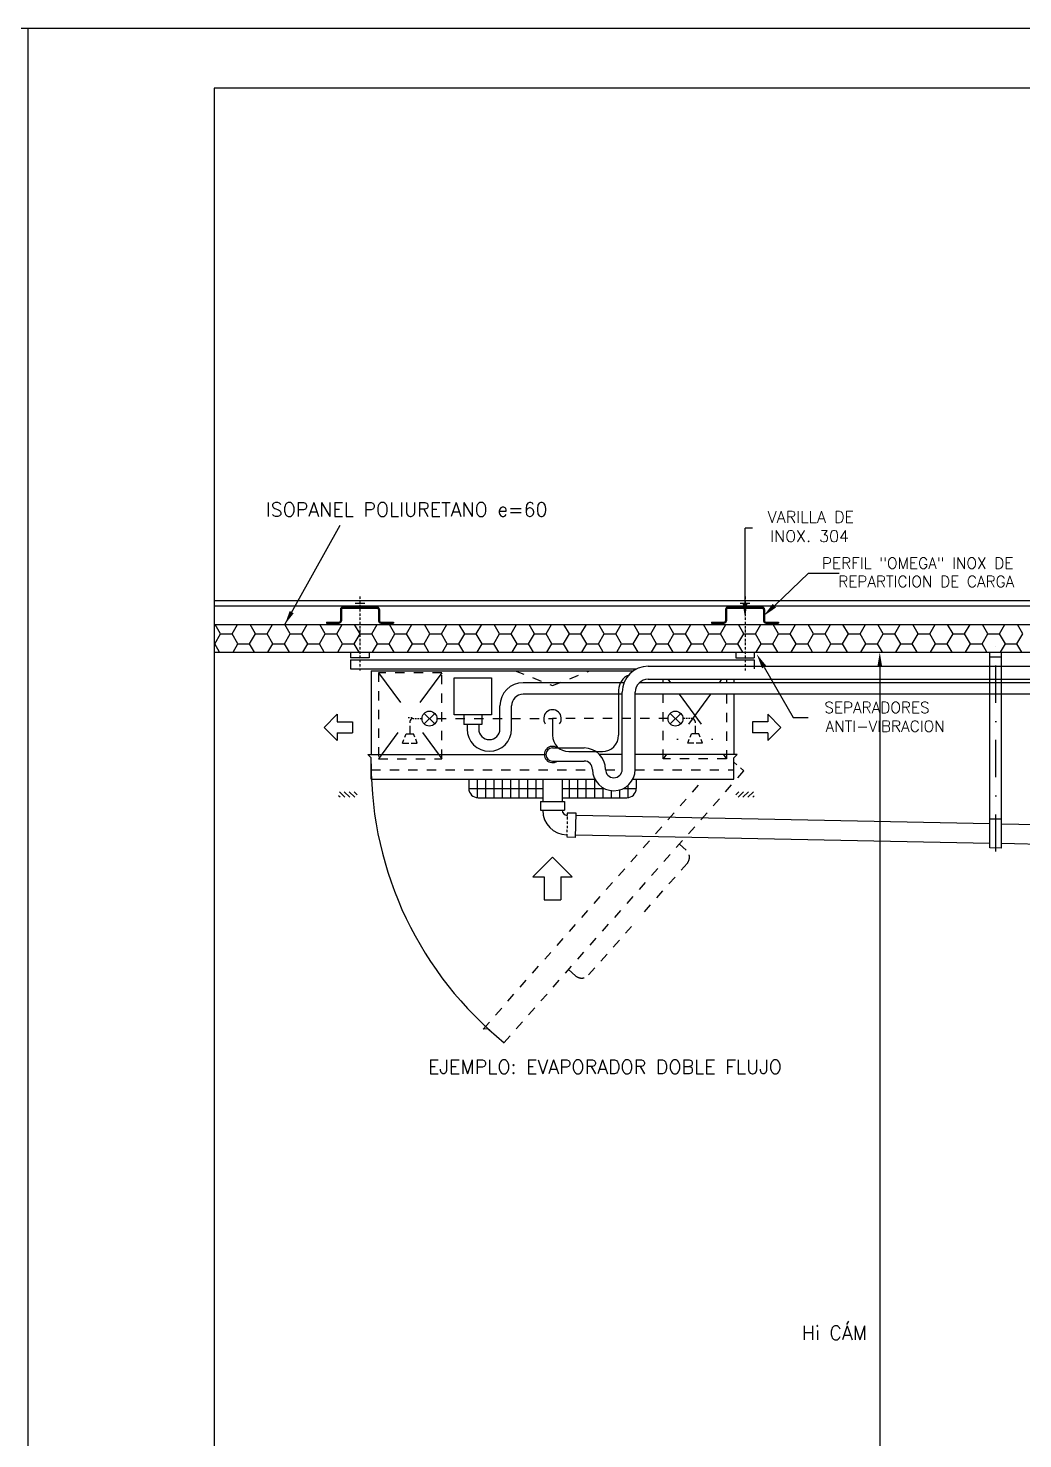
# Model space of a CAD drawing. Extents: x 2682 to 23682, y -29604 to -17724.
# Drawn here: x 19482 to 21621, y -20759 to -17724 of the extents above; entities that cross this region are included whole.
import ezdxf
from ezdxf.enums import TextEntityAlignment as Align

# ---------------------------------------------------------------- set-up
doc = ezdxf.new("R2010")
doc.units = 0
doc.header["$MEASUREMENT"] = 0
doc.header["$PDMODE"] = 33
for name, pattern in [('CEN10', [160, 80, -40, 0, -40]), ('CEN20', [320, 160, -80, 0, -80]), ('CEN3', [9, 5, -2, 0, -2]), ('CONTINOUS', [0]), ('PUN10', [40, 20, -20]), ('PUN3', [5, 3, -2]), ('PUN5', [20, 10, -10])]:
    doc.linetypes.add(name, pattern=pattern)
doc.layers.get('0').update_dxf_attribs({"linetype": 'CONTINUOUS'})
doc.layers.get('DEFPOINTS').update_dxf_attribs({"linetype": 'CONTINUOUS'})
for name, color, linetype in [('0.6', 15, 'CONTINUOUS'), ('A_estructura-s', 6, 'CONTINOUS'), ('A_tabiq-paneles', 122, 'CONTINUOUS'), ('FI', 2, 'CONTINUOUS'), ('GR', 9, 'CONTINUOUS'), ('IS', 5, 'CONTINUOUS'), ('MA', 15, 'CONTINUOUS'), ('ME', 7, 'CONTINUOUS'), ('MF', 19, 'CONTINUOUS'), ('TX', 13, 'CONTINUOUS')]:
    doc.layers.add(name, color=color, linetype=linetype)
doc.styles.add('ROMANS', font='romans')
doc.styles.get("Standard").update_dxf_attribs({"font": 'ITALIC'})
doc.dimstyles.get("Standard").update_dxf_attribs({"dimtxt": 0.18, "dimasz": 0.18, "dimexe": 0.18, "dimexo": 0.0625, "dimgap": 0.09, "dimtad": 0, "dimtih": 1, "dimtoh": 1, "dimdec": 4, "dimzin": 0, "dimdsep": 46, "dimtxsty": 'Standard', "dimcen": 0.09, "dimadec": 0, "dimazin": 0, "dimtfac": 1, "dimtdec": 4, "dimtofl": 0, "dimtmove": 0, "dimatfit": 3, "dimfxl": 1, "dimtolj": 1, "dimtzin": 0, "dimarcsym": 0})

# ---------------------------------------------------------------- blocks, each defined once
blk = doc.blocks.new('*D12')
at = {"layer": 'DEFPOINTS', "color": 0, "transparency": 16777216}
for p in [(21275.7, -19066.4), (21275.7, -21908.4), (21313.1, -21908.4)]:
    blk.add_point(p, dxfattribs=at)
at = {"layer": 'TX', "color": 0, "lineweight": -2, "transparency": 16777216}
for p, q in [((21275.8, -19066.4), (21313.2, -19066.4)), ((21313.1, -19096.4), (21313.1, -21878.4)), ((21275.8, -21908.4), (21313.2, -21908.4))]:
    blk.add_line(p, q, dxfattribs=at)
at = {"layer": 'TX', "color": 0, "transparency": 16777216}
for points in [[(21308.1, -19096.4), (21318.1, -19096.4), (21313.1, -19066.4)], [(21308.1, -21878.4), (21318.1, -21878.4), (21313.1, -21908.4)]]:
    blk.add_solid(points, dxfattribs=at)
at = {"layer": 'TX', "color": 0, "transparency": 16777216, "insert": (21215.5, -20530.7), "char_height": 30, "attachment_point": 5, "style": 'ROMANS'}
blk.add_mtext('\\A1;Hi CÁM', dxfattribs=at)
blk = doc.blocks.new('*X0')
at = {"color": 0}
for p, q in [((8571.45, 128.03), (8572.26, 128.83)), ((8572.09, 127.33), (8573.59, 128.83)), ((8573.41, 127.33), (8574.91, 128.83)), ((8574.74, 127.33), (8576.24, 128.83)), ((8576.06, 127.33), (8576.45, 127.72))]:
    blk.add_line(p, q, dxfattribs=at)

msp = doc.modelspace()

# ---------------------------------------------------------------- linework, layer by layer
at = {"linetype": 'CEN20'}
for p, q in [((20751.58274, -19147.85183), (20751.58274, -19244.98529)), ((20609.3402, -19209.22542), (20609.3402, -19244.98529))]:
    msp.add_line(p, q, dxfattribs=at)
at = {"layer": '0.6'}
for p, q in [((19882.08457, -17853.22941), (19882.08457, -22993.22941)), ((23582.08457, -17853.22941), (19882.08457, -17853.22941))]:
    msp.add_line(p, q, dxfattribs=at)
at = {"layer": 'A_estructura-s'}
for p, q in [((20398.28188, -19201.23953), (20398.28188, -19121.23953)), ((20398.28188, -19121.23953), (20478.28188, -19121.23953)), ((20478.28188, -19121.23953), (20478.28188, -19201.23953)), ((20763.23049, -19131.95), (20546.30854, -19131.95)), ((22967.16862, -19131.95), (20796.27099, -19131.95)), ((20759.34343, -19156.95), (20546.30854, -19156.95)), ((22967.16862, -19156.95), (20787.34343, -19156.95)), ((20478.28188, -19201.23953), (20398.28188, -19201.23953)), ((20419.08188, -19201.23953), (20419.08188, -19221.59)), ((20457.48188, -19201.23953), (20457.48188, -19221.59)), ((20496.30854, -19231.65389), (20496.30854, -19181.95)), ((20521.30854, -19231.65389), (20521.30854, -19181.95)), ((20457.48188, -19221.59), (20419.08188, -19221.59)), ((20425.78188, -19221.59), (20425.78188, -19231.65389)), ((20450.78188, -19221.59), (20450.78188, -19231.65389))]:
    msp.add_line(p, q, dxfattribs=at)
for centre, radius, start, end in [((20546.30854, -19181.95), 50, 90, 180), ((20546.30854, -19181.95), 25, 90, 180), ((20473.54521, -19231.65389), 47.76333, 180, 0), ((20473.54521, -19231.65389), 22.76333, 180, 0)]:
    msp.add_arc(centre, radius, start, end, dxfattribs=at)
at = {"layer": 'A_tabiq-paneles'}
for p, q in [((19883.07469, -19048.17237), (19895.57469, -19026.52173)), ((19895.57467, -19026.52175), (19883.98613, -19006.44981)), ((19895.5747, -19026.52176), (19920.5747, -19026.52176)), ((19933.07467, -19048.17239), (19920.57467, -19026.52175)), ((19920.57469, -19026.52173), (19932.16322, -19006.44981)), ((19958.07469, -19048.17237), (19970.57469, -19026.52173)), ((19970.57467, -19026.52175), (19958.98613, -19006.44981)), ((19970.5747, -19026.52176), (19995.5747, -19026.52176)), ((20008.07467, -19048.17239), (19995.57467, -19026.52175)), ((19995.57469, -19026.52173), (20007.16322, -19006.44981)), ((20033.07469, -19048.17237), (20045.57469, -19026.52173)), ((20045.57467, -19026.52175), (20033.98613, -19006.44981)), ((20045.5747, -19026.52176), (20070.5747, -19026.52176)), ((20083.07467, -19048.17239), (20070.57467, -19026.52175)), ((20070.57469, -19026.52173), (20082.16322, -19006.44981)), ((20108.07469, -19048.17237), (20120.57469, -19026.52173)), ((20120.57467, -19026.52175), (20108.98613, -19006.44981)), ((20120.5747, -19026.52176), (20145.5747, -19026.52176)), ((20158.07467, -19048.17239), (20145.57467, -19026.52175)), ((20145.57469, -19026.52173), (20157.16322, -19006.44981)), ((20183.07469, -19048.17237), (20195.57469, -19026.52173)), ((20195.57467, -19026.52175), (20183.98613, -19006.44981)), ((20195.5747, -19026.52176), (20220.5747, -19026.52176)), ((20233.07467, -19048.17239), (20220.57467, -19026.52175)), ((20220.57469, -19026.52173), (20232.16322, -19006.44981)), ((20258.07469, -19048.17237), (20270.57469, -19026.52173)), ((20270.57467, -19026.52175), (20258.98613, -19006.44981)), ((20270.5747, -19026.52176), (20295.5747, -19026.52176)), ((20308.07467, -19048.17239), (20295.57467, -19026.52175)), ((20295.57469, -19026.52173), (20307.16322, -19006.44981)), ((20333.07469, -19048.17237), (20345.57469, -19026.52173)), ((20345.57467, -19026.52175), (20333.98613, -19006.44981)), ((20345.5747, -19026.52176), (20370.5747, -19026.52176)), ((20383.07467, -19048.17239), (20370.57467, -19026.52175)), ((20370.57469, -19026.52173), (20382.16322, -19006.44981)), ((20408.07469, -19048.17237), (20420.57469, -19026.52173)), ((20420.57467, -19026.52175), (20408.98613, -19006.44981)), ((20420.5747, -19026.52176), (20445.5747, -19026.52176)), ((20458.07467, -19048.17239), (20445.57467, -19026.52175)), ((20445.57469, -19026.52173), (20457.16322, -19006.44981)), ((20483.07469, -19048.17237), (20495.57469, -19026.52173)), ((20495.57467, -19026.52175), (20483.98613, -19006.44981)), ((20495.5747, -19026.52176), (20520.5747, -19026.52176)), ((20533.07467, -19048.17239), (20520.57467, -19026.52175)), ((20520.57469, -19026.52173), (20532.16322, -19006.44981)), ((20558.07469, -19048.17237), (20570.57469, -19026.52173)), ((20570.57467, -19026.52175), (20558.98613, -19006.44981)), ((20570.5747, -19026.52176), (20595.5747, -19026.52176)), ((20608.07467, -19048.17239), (20595.57467, -19026.52175)), ((20595.57469, -19026.52173), (20607.16322, -19006.44981)), ((20633.07469, -19048.17237), (20645.57469, -19026.52173)), ((20645.57467, -19026.52175), (20633.98613, -19006.44981)), ((20645.5747, -19026.52176), (20670.5747, -19026.52176)), ((20683.07467, -19048.17239), (20670.57467, -19026.52175)), ((20670.57469, -19026.52173), (20682.16322, -19006.44981)), ((20708.07469, -19048.17237), (20720.57469, -19026.52173)), ((20720.57467, -19026.52175), (20708.98613, -19006.44981)), ((20720.5747, -19026.52176), (20745.5747, -19026.52176)), ((20758.07467, -19048.17239), (20745.57467, -19026.52175)), ((20745.57469, -19026.52173), (20757.16322, -19006.44981)), ((20783.07469, -19048.17237), (20795.57469, -19026.52173)), ((20795.57467, -19026.52175), (20783.98613, -19006.44981)), ((20795.5747, -19026.52176), (20820.5747, -19026.52176)), ((20833.07467, -19048.17239), (20820.57467, -19026.52175)), ((20820.57469, -19026.52173), (20832.16322, -19006.44981)), ((20858.07469, -19048.17237), (20870.57469, -19026.52173)), ((20870.57467, -19026.52175), (20858.98613, -19006.44981)), ((20870.5747, -19026.52176), (20895.5747, -19026.52176)), ((20908.07467, -19048.17239), (20895.57467, -19026.52175)), ((20895.57469, -19026.52173), (20907.16322, -19006.44981)), ((20933.07469, -19048.17237), (20945.57469, -19026.52173)), ((20945.57467, -19026.52175), (20933.98613, -19006.44981)), ((20945.5747, -19026.52176), (20970.5747, -19026.52176)), ((20983.07467, -19048.17239), (20970.57467, -19026.52175)), ((20970.57469, -19026.52173), (20982.16322, -19006.44981)), ((21008.07469, -19048.17237), (21020.57469, -19026.52173)), ((21020.57467, -19026.52175), (21008.98613, -19006.44981)), ((21020.5747, -19026.52176), (21045.5747, -19026.52176)), ((21058.07467, -19048.17239), (21045.57467, -19026.52175)), ((21045.57469, -19026.52173), (21057.16322, -19006.44981)), ((21083.07469, -19048.17237), (21095.57469, -19026.52173)), ((21095.57467, -19026.52175), (21083.98613, -19006.44981)), ((21095.5747, -19026.52176), (21120.5747, -19026.52176)), ((21133.07467, -19048.17239), (21120.57467, -19026.52175)), ((21120.57469, -19026.52173), (21132.16321, -19006.44981)), ((21158.07469, -19048.17237), (21170.57469, -19026.52173)), ((21170.57467, -19026.52175), (21158.98613, -19006.44981)), ((21170.5747, -19026.52176), (21195.5747, -19026.52176)), ((21208.07467, -19048.17239), (21195.57467, -19026.52175)), ((21195.57469, -19026.52173), (21207.16321, -19006.44981)), ((21233.07469, -19048.17237), (21245.57469, -19026.52173)), ((21245.57467, -19026.52175), (21233.98613, -19006.44981)), ((21245.5747, -19026.52176), (21270.5747, -19026.52176)), ((21283.07467, -19048.17239), (21270.57467, -19026.52175)), ((21270.57469, -19026.52173), (21282.16321, -19006.44981)), ((21308.07469, -19048.17237), (21320.57469, -19026.52173)), ((21320.57467, -19026.52175), (21308.98613, -19006.44981)), ((21320.5747, -19026.52176), (21345.5747, -19026.52176)), ((21358.07467, -19048.17239), (21345.57467, -19026.52175)), ((21345.57469, -19026.52173), (21357.16321, -19006.44981)), ((21383.07469, -19048.17237), (21395.57469, -19026.52173)), ((21395.57467, -19026.52175), (21383.98613, -19006.44981)), ((21395.5747, -19026.52176), (21420.5747, -19026.52176)), ((21433.07467, -19048.17239), (21420.57467, -19026.52175)), ((21420.57469, -19026.52173), (21432.16321, -19006.44981)), ((21458.07469, -19048.17237), (21470.57469, -19026.52173)), ((21470.57467, -19026.52175), (21458.98613, -19006.44981)), ((21470.5747, -19026.52176), (21495.5747, -19026.52176)), ((21508.07467, -19048.17239), (21495.57467, -19026.52175)), ((21495.57469, -19026.52173), (21507.16321, -19006.44981)), ((21533.07468, -19048.17237), (21545.57468, -19026.52173)), ((21545.57467, -19026.52175), (21533.98613, -19006.44981)), ((21545.5747, -19026.52176), (21570.5747, -19026.52176)), ((21583.07467, -19048.17239), (21570.57467, -19026.52175)), ((21570.57468, -19026.52173), (21582.16321, -19006.44981)), ((21608.07468, -19048.17237), (21620.57468, -19026.52173)), ((21620.57467, -19026.52175), (21608.98613, -19006.44981)), ((19882.08457, -19048.17239), (19883.0747, -19048.17239)), ((19893.62715, -19066.44981), (19883.07467, -19048.17239)), ((19922.5222, -19066.44981), (19933.07469, -19048.17237)), ((19933.0747, -19048.17239), (19958.0747, -19048.17239)), ((19968.62715, -19066.44981), (19958.07467, -19048.17239)), ((19997.5222, -19066.44981), (20008.07469, -19048.17237)), ((20008.0747, -19048.17239), (20033.0747, -19048.17239)), ((20043.62715, -19066.44981), (20033.07467, -19048.17239)), ((20072.5222, -19066.44981), (20083.07469, -19048.17237)), ((20083.0747, -19048.17239), (20108.0747, -19048.17239)), ((20118.62715, -19066.44981), (20108.07467, -19048.17239)), ((20147.5222, -19066.44981), (20158.07469, -19048.17237)), ((20158.0747, -19048.17239), (20183.0747, -19048.17239)), ((20193.62715, -19066.44981), (20183.07467, -19048.17239)), ((20222.5222, -19066.44981), (20233.07469, -19048.17237)), ((20233.0747, -19048.17239), (20258.0747, -19048.17239)), ((20268.62715, -19066.44981), (20258.07467, -19048.17239)), ((20297.5222, -19066.44981), (20308.07469, -19048.17237)), ((20308.0747, -19048.17239), (20333.0747, -19048.17239)), ((20343.62715, -19066.44981), (20333.07467, -19048.17239)), ((20372.5222, -19066.44981), (20383.07469, -19048.17237)), ((20383.0747, -19048.17239), (20408.0747, -19048.17239)), ((20418.62715, -19066.44981), (20408.07467, -19048.17239)), ((20447.5222, -19066.44981), (20458.07469, -19048.17237)), ((20458.0747, -19048.17239), (20483.0747, -19048.17239)), ((20493.62715, -19066.44981), (20483.07467, -19048.17239)), ((20522.5222, -19066.44981), (20533.07469, -19048.17237)), ((20533.0747, -19048.17239), (20558.0747, -19048.17239)), ((20568.62715, -19066.44981), (20558.07467, -19048.17239)), ((20597.5222, -19066.44981), (20608.07469, -19048.17237)), ((20608.0747, -19048.17239), (20633.0747, -19048.17239)), ((20643.62715, -19066.44981), (20633.07467, -19048.17239)), ((20672.5222, -19066.44981), (20683.07469, -19048.17237)), ((20683.0747, -19048.17239), (20708.0747, -19048.17239)), ((20718.62715, -19066.44981), (20708.07467, -19048.17239)), ((20747.5222, -19066.44981), (20758.07469, -19048.17237)), ((20758.0747, -19048.17239), (20783.0747, -19048.17239)), ((20793.62715, -19066.44981), (20783.07467, -19048.17239)), ((20822.5222, -19066.44981), (20833.07469, -19048.17237)), ((20833.0747, -19048.17239), (20858.0747, -19048.17239)), ((20868.62715, -19066.44981), (20858.07467, -19048.17239)), ((20897.5222, -19066.44981), (20908.07469, -19048.17237)), ((20908.0747, -19048.17239), (20933.0747, -19048.17239)), ((20943.62715, -19066.44981), (20933.07467, -19048.17239)), ((20972.5222, -19066.44981), (20983.07469, -19048.17237)), ((20983.0747, -19048.17239), (21008.0747, -19048.17239)), ((21018.62714, -19066.44981), (21008.07467, -19048.17239)), ((21047.5222, -19066.44981), (21058.07469, -19048.17237)), ((21058.0747, -19048.17239), (21083.0747, -19048.17239)), ((21093.62714, -19066.44981), (21083.07467, -19048.17239)), ((21122.5222, -19066.44981), (21133.07469, -19048.17237)), ((21133.0747, -19048.17239), (21158.0747, -19048.17239)), ((21168.62714, -19066.44981), (21158.07467, -19048.17239)), ((21197.5222, -19066.44981), (21208.07469, -19048.17237)), ((21208.0747, -19048.17239), (21233.0747, -19048.17239)), ((21243.62714, -19066.44981), (21233.07467, -19048.17239)), ((21272.5222, -19066.44981), (21283.07469, -19048.17237)), ((21283.0747, -19048.17239), (21308.0747, -19048.17239)), ((21318.62714, -19066.44981), (21308.07467, -19048.17239)), ((21347.5222, -19066.44981), (21358.07469, -19048.17237)), ((21358.0747, -19048.17239), (21383.0747, -19048.17239)), ((21393.62714, -19066.44981), (21383.07467, -19048.17239)), ((21422.5222, -19066.44981), (21433.07469, -19048.17237)), ((21433.0747, -19048.17239), (21458.0747, -19048.17239)), ((21468.62714, -19066.44981), (21458.07467, -19048.17239)), ((21497.5222, -19066.44981), (21508.07468, -19048.17237)), ((21508.0747, -19048.17239), (21533.0747, -19048.17239)), ((21543.62714, -19066.44981), (21533.07467, -19048.17239)), ((21572.5222, -19066.44981), (21583.07468, -19048.17237)), ((21583.0747, -19048.17239), (21608.0747, -19048.17239)), ((21618.62714, -19066.44981), (21608.07467, -19048.17239))]:
    msp.add_line(p, q, dxfattribs=at)
at = {"layer": 'FI'}
for p, q in [((15282.06483, -17723.99649), (19482.0747, -17723.99649)), ((19482.0747, -17723.99649), (23682.09444, -17723.99649)), ((19482.0747, -23663.99649), (19482.0747, -17723.99649)), ((21549.92099, -19487.39338), (21549.92099, -19066.44981)), ((21549.92099, -19076.44981), (21574.92099, -19076.44981)), ((21574.92099, -19487.89523), (21574.92099, -19066.44981)), ((20815.34343, -19096.44981), (22542.46831, -19096.44981)), ((20815.34343, -19124.44981), (22542.46831, -19124.44981)), ((20759.34343, -19318.44981), (20759.34343, -19152.44981)), ((20787.34343, -19318.44981), (20787.34343, -19152.44981)), ((20333.54657, -19220.53913), (20356.17398, -19197.91172)), ((20333.54657, -19197.91172), (20356.17398, -19220.53913)), ((20885.13382, -19220.53913), (20862.50641, -19197.91172)), ((20885.13382, -19197.91172), (20862.50641, -19220.53913)), ((20609.3402, -19272.44981), (20677.34343, -19272.44981)), ((20609.3402, -19300.44981), (20677.34343, -19300.44981)), ((20429.3402, -19359.44981), (20588.3402, -19359.44981)), ((20447.3402, -19339.44981), (20447.3402, -19379.44981)), ((20465.3402, -19339.44981), (20465.3402, -19379.44981)), ((20483.3402, -19339.44981), (20483.3402, -19379.44981)), ((20501.3402, -19339.44981), (20501.3402, -19379.44981)), ((20519.3402, -19339.44981), (20519.3402, -19379.44981)), ((20537.3402, -19339.44981), (20537.3402, -19379.44981)), ((20555.3402, -19339.44981), (20555.3402, -19379.44981)), ((20573.3402, -19339.44981), (20573.3402, -19379.44981)), ((20630.3402, -19359.44981), (20720.48677, -19359.44981)), ((20645.3402, -19339.44981), (20645.3402, -19379.44981)), ((20663.3402, -19339.44981), (20663.3402, -19379.44981)), ((20681.3402, -19339.44981), (20681.3402, -19379.44981)), ((20699.3402, -19339.44981), (20699.3402, -19379.44981)), ((20717.3402, -19357.69067), (20717.3402, -19379.44981)), ((20762.20008, -19359.44981), (20789.3402, -19359.44981)), ((20771.3402, -19353.32378), (20771.3402, -19379.44981)), ((20583.3402, -19387.44981), (20635.3402, -19387.44981)), ((20583.3402, -19387.44981), (20583.3402, -19406.44981)), ((20635.3402, -19387.44981), (20635.3402, -19406.44981)), ((20735.3402, -19364.0564), (20735.3402, -19379.44981)), ((20753.3402, -19362.85789), (20753.3402, -19379.44981)), ((20583.3402, -19406.44981), (20635.3402, -19406.44981)), ((20660.21595, -19412.82993), (20641.21978, -19412.4486)), ((20659.17231, -19464.81946), (20660.21595, -19412.82993)), ((21549.92099, -19435.69086), (20660.1156, -19417.82892)), ((21574.92099, -19425.88274), (21549.92099, -19425.38089)), ((22500.50445, -19455.17434), (21574.92099, -19436.19271)), ((20659.17231, -19464.81946), (20640.17614, -19464.43813)), ((21549.92099, -19477.69932), (20659.27266, -19459.82046)), ((22499.66151, -19497.16588), (21574.92099, -19478.20117)), ((21574.92099, -19487.89523), (21549.92099, -19487.39338))]:
    msp.add_line(p, q, dxfattribs=at)
at = {"layer": 'FI', "linetype": 'CEN3'}
for p, q in [((20195.3402, -18946.40932), (20195.3402, -19106.44981)), ((21023.3402, -18946.40932), (21023.3402, -19106.44981)), ((20641.21978, -19412.4486), (20640.17614, -19464.43813))]:
    msp.add_line(p, q, dxfattribs=at)
at = {"layer": 'FI', "linetype": 'CEN10'}
for p, q in [((21562.42099, -19495.26059), (21562.42099, -19032.72848)), ((20371.3402, -19110.44981), (20235.3402, -19295.44981)), ((20235.3402, -19110.44981), (20371.3402, -19295.44981)), ((20857.63209, -19124.44981), (20863.14574, -19131.95)), ((20973.0483, -19124.44981), (20967.53465, -19131.95)), ((20949.15627, -19156.95), (20847.3402, -19295.44981)), ((20881.52412, -19156.95), (20983.3402, -19295.44981))]:
    msp.add_line(p, q, dxfattribs=at)
at = {"layer": 'FI', "linetype": 'PUN10'}
for p, q in [((20371.3402, -19110.44981), (20235.3402, -19110.44981)), ((20235.3402, -19110.44981), (20235.3402, -19295.44981)), ((20371.3402, -19295.44981), (20371.3402, -19110.44981)), ((20529.3402, -19106.44981), (20609.3402, -19138.06553)), ((20609.3402, -19138.06553), (20689.3402, -19106.44981)), ((20847.3402, -19131.95), (20847.3402, -19124.44981)), ((20983.3402, -19124.44981), (20983.3402, -19131.95)), ((20847.3402, -19295.44981), (20847.3402, -19156.95)), ((20983.3402, -19156.95), (20983.3402, -19295.44981)), ((20360.86028, -19209.22542), (20609.3402, -19209.22542)), ((20857.82012, -19209.22542), (20609.3402, -19209.22542)), ((20235.3402, -19295.44981), (20371.3402, -19295.44981)), ((20983.3402, -19295.44981), (20847.3402, -19295.44981)), ((20219.3402, -19319.44981), (20695.3543, -19319.44981)), ((20504.94867, -19906.68902), (21021.07821, -19321.87255)), ((20723.37122, -19319.44981), (20759.31563, -19319.44981)), ((20787.33255, -19319.44981), (20999.3402, -19319.44981)), ((20460.40007, -19877.07002), (20934.87656, -19339.44981)), ((20882.12026, -19479.32314), (20897.11555, -19492.55723)), ((20806.89983, -19625.00391), (20898.87676, -19520.78661)), ((20687.13131, -19760.71132), (20779.10823, -19656.49402)), ((20643.90663, -19749.23843), (20658.90192, -19762.47252)), ((20470.66248, -19876.42975), (20460.40007, -19877.07002)), ((20504.94867, -19906.68902), (20470.66248, -19876.42975))]:
    msp.add_line(p, q, dxfattribs=at)
at = {"layer": 'FI', "linetype": 'PUN3'}
for p, q in [((20308.99206, -19209.22542), (20328.86028, -19209.22542)), ((20909.68833, -19209.22542), (20889.82012, -19209.22542))]:
    msp.add_line(p, q, dxfattribs=at)
at = {"layer": 'FI', "linetype": 'PUN5'}
msp.add_line((21021.07821, -19321.87255), (20999.3402, -19302.68767), dxfattribs=at)
at = {"layer": 'FI'}
for centre in [(20344.86028, -19209.22542), (20873.82012, -19209.22542)]:
    msp.add_circle(centre, 16, dxfattribs=at)
for centre, radius, start, end in [((20815.34343, -19152.44981), 56, 90, 180), ((20815.34343, -19152.44981), 28, 90, 180), ((20609.3402, -19286.44981), 17.5, 53.13010235, 306.86989765), ((20609.3402, -19286.44981), 14, 90, 270), ((20677.34343, -19318.44981), 46, 0, 90), ((20990.73095, -19306.57218), 771.39075, 180, 231.04657486), ((20677.34343, -19318.44981), 18, 0, 90), ((20741.34343, -19318.44981), 46, 180, 0), ((20741.34343, -19318.44981), 18, 180, 0), ((20641.3402, -19406.44981), 53, 180, 268.85), ((20641.3402, -19406.44981), 11, 180, 268.85)]:
    msp.add_arc(centre, radius, start, end, dxfattribs=at)
at = {"layer": 'FI', "linetype": 'PUN10'}
for centre, start, end in [((20883.88146, -19507.55252), 318.57, 48.57), ((20672.13601, -19747.47723), 228.57, 318.57)]:
    msp.add_arc(centre, 20, start, end, dxfattribs=at)
at = {"layer": 'GR', "linetype": 'Continuous'}
for p, q in [((20205.7402, -18961.8393), (20184.9402, -18961.8393)), ((21033.7402, -18961.8393), (21012.9402, -18961.8393))]:
    msp.add_line(p, q, dxfattribs=at)
at = {"layer": 'IS'}
for p, q in [((19882.08457, -19006.44981), (22491.16868, -19006.44981)), ((19882.08457, -19066.44981), (22491.16868, -19066.44981))]:
    msp.add_line(p, q, dxfattribs=at)
at = {"layer": 'MA', "linetype": 'Continuous'}
for p, q in [((20153.3402, -18974.44981), (20153.3402, -18998.81242)), ((20155.3402, -18974.44981), (20155.3402, -18998.81242)), ((20235.3402, -18974.44981), (20235.3402, -18998.81242)), ((20237.3402, -18974.44981), (20237.3402, -18998.81242)), ((20981.3402, -18974.44981), (20981.3402, -18998.81242)), ((20983.3402, -18974.44981), (20983.3402, -18998.81242)), ((21063.3402, -18974.44981), (21063.3402, -18998.81242)), ((21065.3402, -18974.44981), (21065.3402, -18998.81242)), ((20123.3402, -19001.81242), (20123.3402, -19003.81242)), ((20267.3402, -19001.81242), (20267.3402, -19003.81242)), ((20951.3402, -19001.81242), (20951.3402, -19003.81242)), ((21095.3402, -19001.81242), (21095.3402, -19003.81242))]:
    msp.add_line(p, q, dxfattribs=at)
at = {"layer": 'ME', "linetype": 'Continuous'}
for p, q in [((20175.3402, -19066.44981), (20175.3402, -19078.44981)), ((20175.3402, -19082.44981), (20175.3402, -19102.44981)), ((20215.3402, -19066.44981), (20215.3402, -19078.44981)), ((21003.3402, -19066.44981), (21003.3402, -19078.44981)), ((21043.3402, -19066.44981), (21043.3402, -19078.44981)), ((21043.3402, -19082.44981), (21043.3402, -19102.44981))]:
    msp.add_line(p, q, dxfattribs=at)
at = {"layer": 'ME'}
for p, q in [((20215.3402, -19078.44981), (20175.3402, -19078.44981)), ((20175.3402, -19082.44981), (21043.3402, -19082.44981)), ((21003.3402, -19078.44981), (21043.3402, -19078.44981)), ((20175.3402, -19102.44981), (20790.12438, -19102.44981)), ((20219.3402, -19106.44981), (20783.40599, -19106.44981)), ((20219.3402, -19106.44981), (20219.3402, -19286.44981)), ((20999.3402, -19124.44981), (20999.3402, -19131.95)), ((20999.3402, -19156.95), (20999.3402, -19286.44981)), ((20118.06194, -19228.19524), (20146.34621, -19199.91097)), ((20146.34621, -19199.91097), (20146.34621, -19216.19524)), ((21100.61845, -19228.19524), (21072.33418, -19199.91097)), ((21072.33418, -19199.91097), (21072.33418, -19216.19524)), ((20146.34621, -19256.47951), (20118.06194, -19228.19524)), ((20146.34621, -19216.19524), (20179.34041, -19216.19524)), ((20179.34041, -19216.19524), (20179.34041, -19240.19524)), ((20609.3402, -19209.22542), (20609.3402, -19244.98529)), ((21072.33418, -19216.19524), (21039.33998, -19216.19524)), ((21039.33998, -19216.19524), (21039.33998, -19240.19524)), ((21072.33418, -19256.47951), (21100.61845, -19228.19524)), ((20146.34621, -19240.19524), (20146.34621, -19256.47951)), ((20146.34621, -19240.19524), (20179.34041, -19240.19524)), ((21072.33418, -19240.19524), (21039.33998, -19240.19524)), ((21072.33418, -19240.19524), (21072.33418, -19256.47951)), ((20212.06946, -19286.44981), (20591.8402, -19286.44981)), ((20219.3402, -19293.72054), (20212.06946, -19286.44981)), ((20219.3402, -19339.44981), (20219.3402, -19293.72054)), ((20644.3402, -19279.98529), (20716.58274, -19279.98529)), ((20759.34343, -19286.44981), (20710.38885, -19286.44981)), ((21006.61093, -19286.44981), (20787.34343, -19286.44981)), ((20999.3402, -19293.72054), (21006.61093, -19286.44981)), ((20999.3402, -19339.44981), (20999.3402, -19293.72054)), ((20219.3402, -19339.44981), (20700.41666, -19339.44981)), ((20429.3402, -19339.44981), (20429.3402, -19359.44981)), ((20588.3402, -19339.44981), (20588.3402, -19387.44981)), ((20630.3402, -19339.44981), (20630.3402, -19387.44981)), ((20782.27019, -19339.44981), (20999.3402, -19339.44981)), ((20789.3402, -19339.44981), (20789.3402, -19359.44981)), ((20449.3402, -19379.44981), (20588.3402, -19379.44981)), ((20630.3402, -19379.44981), (20769.3402, -19379.44981)), ((20609.3402, -19507.32446), (20566.91379, -19549.75086)), ((20651.7666, -19549.75086), (20609.3402, -19507.32446)), ((20566.91379, -19549.75086), (20591.3402, -19549.75086)), ((20591.3402, -19549.75086), (20591.3402, -19599.24216)), ((20627.3402, -19549.75086), (20651.7666, -19549.75086)), ((20627.3402, -19549.75086), (20627.3402, -19599.24216)), ((20591.3402, -19599.24216), (20627.3402, -19599.24216))]:
    msp.add_line(p, q, dxfattribs=at)
for centre, radius, start, end in [((20786.58274, -19147.85183), 35, 112.33147274, 180), ((20609.3402, -19209.22542), 19, 324.00675275, 215.99324725), ((20644.3402, -19244.98529), 35, 180, 270), ((20716.58274, -19244.98529), 35, 270, 0), ((20449.3402, -19359.44981), 20, 180, 270), ((20769.3402, -19359.44981), 20, 270, 0)]:
    msp.add_arc(centre, radius, start, end, dxfattribs=at)
at = {"layer": 'MF'}
for p, q in [((19882.08457, -18955.04981), (23582.08457, -18955.04981)), ((19882.08457, -18966.44981), (23582.08457, -18966.44981)), ((20158.3402, -18969.44981), (20232.3402, -18969.44981)), ((20158.3402, -18971.44981), (20232.3402, -18971.44981)), ((20986.3402, -18969.44981), (21060.3402, -18969.44981)), ((20986.3402, -18971.44981), (21060.3402, -18971.44981)), ((20123.3402, -19001.81242), (20150.3402, -19001.81242)), ((20123.3402, -19003.81242), (20150.3402, -19003.81242)), ((20240.3402, -19001.81242), (20267.3402, -19001.81242)), ((20240.3402, -19003.81242), (20267.3402, -19003.81242)), ((20951.3402, -19001.81242), (20978.3402, -19001.81242)), ((20951.3402, -19003.81242), (20978.3402, -19003.81242)), ((21068.3402, -19001.81242), (21095.3402, -19001.81242)), ((21068.3402, -19003.81242), (21095.3402, -19003.81242))]:
    msp.add_line(p, q, dxfattribs=at)
for centre, radius, start, end in [((20158.3402, -18974.44981), 5, 90, 180), ((20158.3402, -18974.44981), 3, 90, 180), ((20232.3402, -18974.44981), 5, 0, 90), ((20232.3402, -18974.44981), 3, 0, 90), ((20986.3402, -18974.44981), 5, 90, 180), ((20986.3402, -18974.44981), 3, 90, 180), ((21060.3402, -18974.44981), 5, 0, 90), ((21060.3402, -18974.44981), 3, 0, 90), ((20150.3402, -18998.81242), 3, 270, 0), ((20150.3402, -18998.81242), 5, 270, 0), ((20240.3402, -18998.81242), 5, 180, 270), ((20240.3402, -18998.81242), 3, 180, 270), ((20978.3402, -18998.81242), 3, 270, 0), ((20978.3402, -18998.81242), 5, 270, 0), ((21068.3402, -18998.81242), 5, 180, 270), ((21068.3402, -18998.81242), 3, 180, 270)]:
    msp.add_arc(centre, radius, start, end, dxfattribs=at)
at = {"layer": 'TX'}
for p, q in [((21023.3402, -18976.39272), (21023.3402, -18799.63312)), ((21039.3402, -18799.63312), (21023.3402, -18799.63312)), ((21086.50724, -18966.3586), (21159.81678, -18896.50595)), ((21159.81678, -18896.50595), (21226.0404, -18896.50595)), ((21064.55368, -19098.40918), (21127.0856, -19207.02537)), ((21127.0856, -19207.02537), (21159.0856, -19207.02537)), ((20302.59206, -19215.62542), (20302.59206, -19218.66906)), ((20302.59206, -19224.87871), (20302.59206, -19242.04654)), ((20916.08833, -19215.62542), (20916.08833, -19218.66906)), ((20916.08833, -19224.87871), (20916.08833, -19242.04654)), ((20286.59206, -19262.04654), (20289.84992, -19253.9019)), ((20286.59206, -19262.04654), (20300.39895, -19262.04654)), ((20291.66389, -19249.36696), (20294.59206, -19242.04654)), ((20294.59206, -19242.04654), (20310.59206, -19242.04654)), ((20305.51622, -19262.04654), (20318.59206, -19262.04654)), ((20313.57065, -19249.49301), (20310.59206, -19242.04654)), ((20318.59206, -19262.04654), (20315.25867, -19253.71305)), ((20900.08833, -19262.04654), (20903.42172, -19253.71305)), ((20913.16417, -19262.04654), (20900.08833, -19262.04654)), ((20905.10974, -19249.49301), (20908.08833, -19242.04654)), ((20924.08833, -19242.04654), (20908.08833, -19242.04654)), ((20932.08833, -19262.04654), (20918.28144, -19262.04654)), ((20927.0165, -19249.36696), (20924.08833, -19242.04654)), ((20932.08833, -19262.04654), (20928.83047, -19253.9019))]:
    msp.add_line(p, q, dxfattribs=at)
for centre, start, end in [((20308.99206, -19215.62542), 90, 180), ((20909.68833, -19215.62542), 0, 90)]:
    msp.add_arc(centre, 6.4, start, end, dxfattribs=at)
for points in [[(21018.00686, -18960.39272), (21028.67353, -18960.39272), (21023.3402, -18992.39272)], [(21082.82814, -18962.49743), (21090.18634, -18970.21978), (21063.3402, -18988.43321)], [(21069.17575, -19095.74818), (21059.9316, -19101.07017), (21048.58771, -19070.67674)]]:
    msp.add_solid(points, dxfattribs=at)

# ---------------------------------------------------------------- block references
at = {"layer": 'FI', "yscale": 8, "zscale": 8}
for p, xscale in [((88760.97023, -20397.12173), -8), ((-47568.29051, -20397.12173), 8)]:
    msp.add_blockref('*X0', p, dxfattribs=dict(at, xscale=xscale))

# ---------------------------------------------------------------- texts
at = {"layer": 'TX', "style": 'ROMANS'}
for s, p in [('ISOPANEL POLIURETANO e=60', (19993.13497, -18759.27998)), ('EJEMPLO: EVAPORADOR DOBLE FLUJO', (20341.65861, -19958.3467))]:
    msp.add_text(s, height=30, dxfattribs=at).set_placement(p, align=Align.MIDDLE_LEFT)
for s, height, p in [('VARILLA DE', 25, (21257.62126, -18775.56927)), ('INOX. 304', 25, (21246.86576, -18816.77459)), ('PERFIL "OMEGA" INOX DE', 24, (21600.28394, -18874.76609)), ('REPARTICION DE CARGA', 24, (21602.21546, -18914.25345)), ('SEPARADORES', 24, (21420.31195, -19185.43315)), ('ANTI-VIBRACION', 24, (21452.57838, -19225.71797))]:
    msp.add_text(s, height=height, dxfattribs=at).set_placement(p, align=Align.MIDDLE_RIGHT)

# ---------------------------------------------------------------- dimensions: what is measured, and where the dimension line sits
at = {"layer": 'TX'}
dim = msp.add_linear_dim(base=(21313.06999, -21908.43321), p1=(21275.73387, -19066.44981), p2=(21275.73387, -21908.43321), angle=90, text='Hi CÁM', dimstyle='Standard', override={"dimtxt": 30, "dimasz": 30, "dimgap": 15, "dimtih": 0, "dimdec": 0, "dimtxsty": 'ROMANS', "dimtdec": 0, "dimtix": 1, "dimtmove": 2}, dxfattribs=at)
dim.commit()
dim.dimension.update_dxf_attribs({"geometry": '*D12', "text_midpoint": (21215.45995, -20530.69663), "dimtype": 160})

# ---------------------------------------------------------------- leaders
msp.add_leader([(20033.98613, -19006.44981), (20152.55879, -18792.76776)], dimstyle='Standard', override={"dimtxt": 30, "dimasz": 30, "dimgap": 15, "dimtad": 0, "dimtih": 0, "dimdec": 0, "dimtxsty": 'ROMANS', "dimtdec": 0, "dimtix": 1, "dimtmove": 2}, dxfattribs=at)

doc.saveas('drawing.dxf')
